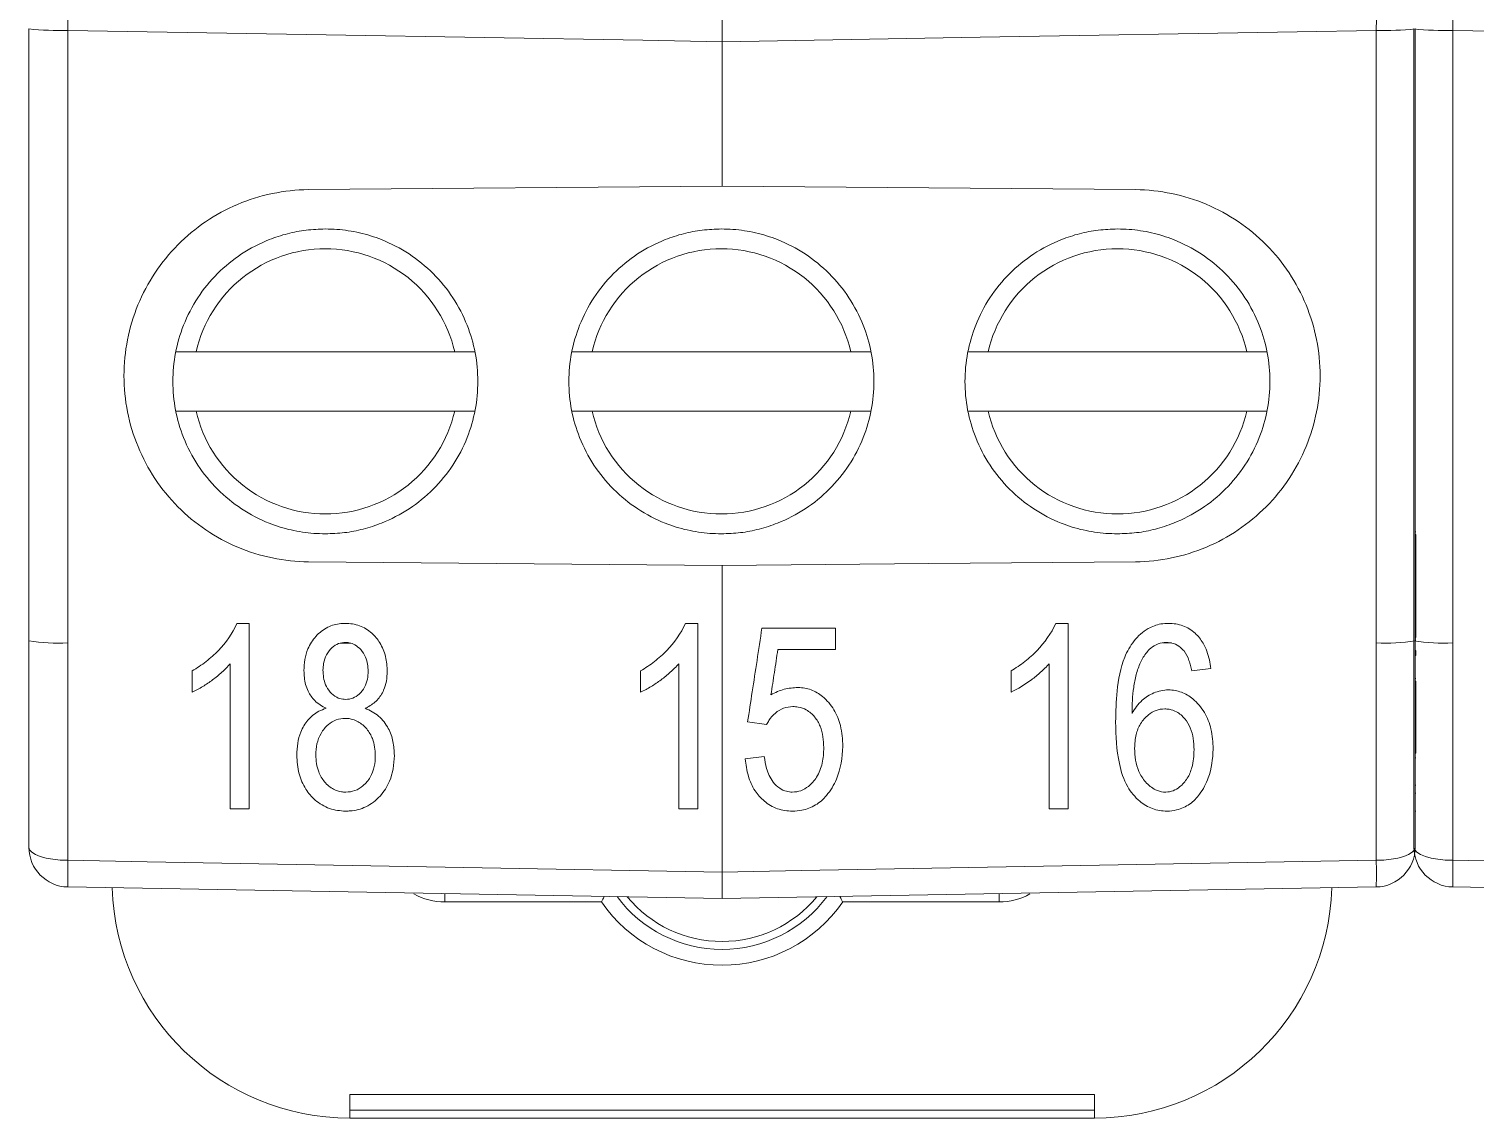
# Model space of a CAD drawing. Header units: millimetres. Extents: x -72 to 2978, y -1067 to 2817.
# Drawn here: x 2138.45 to 2156.71, y -27.63 to -13.88 of the extents above; entities that cross this region are included whole.
import ezdxf

# ---------------------------------------------------------------- set-up
doc = ezdxf.new("R2010")
doc.units = ezdxf.units.MM

msp = doc.modelspace()

# ---------------------------------------------------------------- linework, layer by layer
at = {"color": 7, "linetype": 'Continuous', "lineweight": 15}
for p, q in [((2138.453, -21.607), (2138.453, -13.878)), ((2138.944, -13.896), (2138.944, -21.631)), ((2147.203, -14.04), (2147.203, -15.862)), ((2155.462, -21.631), (2155.462, -13.896)), ((2155.938, -21.607), (2155.938, -13.878)), ((2155.953, -13.878), (2155.953, -21.607)), ((2156.429, -13.896), (2156.429, -21.631)), ((2147.203, -15.862), (2141.982, -15.908)), ((2147.203, -15.862), (2152.423, -15.908)), ((2140.563, -17.954), (2143.828, -17.954)), ((2145.563, -17.954), (2148.828, -17.954)), ((2150.563, -17.954), (2153.828, -17.954)), ((2143.828, -18.704), (2140.563, -18.704)), ((2148.828, -18.704), (2145.563, -18.704)), ((2153.828, -18.704), (2150.563, -18.704)), ((2155.963, -20.231), (2155.953, -20.231)), ((2155.963, -20.264), (2155.953, -20.264)), ((2155.963, -21.564), (2155.963, -20.264)), ((2147.203, -20.653), (2141.982, -20.608)), ((2147.203, -20.653), (2147.203, -21.638)), ((2141.079, -21.385), (2141.235, -21.385)), ((2146.74, -21.385), (2146.896, -21.385)), ((2148.637, -21.445), (2148.637, -21.715)), ((2151.415, -21.385), (2151.571, -21.385)), ((2138.453, -24.214), (2138.453, -21.607)), ((2138.944, -21.631), (2138.944, -24.377)), ((2147.203, -21.638), (2147.203, -24.526)), ((2155.462, -24.377), (2155.462, -21.631)), ((2155.938, -24.214), (2155.938, -21.607)), ((2155.963, -21.564), (2155.953, -21.564)), ((2155.963, -21.58), (2155.953, -21.58)), ((2155.963, -21.598), (2155.953, -21.598)), ((2155.953, -21.607), (2155.953, -24.214)), ((2156.429, -21.631), (2156.429, -24.377)), ((2155.963, -21.727), (2155.953, -21.727)), ((2155.963, -21.791), (2155.953, -21.791)), ((2155.963, -21.791), (2155.963, -21.727)), ((2153.372, -21.955), (2153.132, -21.985)), ((2155.963, -22.081), (2155.953, -22.081)), ((2155.963, -22.114), (2155.953, -22.114)), ((2155.963, -23.024), (2155.963, -22.114)), ((2147.766, -22.663), (2147.526, -22.629)), ((2147.496, -23.096), (2147.736, -23.066)), ((2155.963, -23.024), (2155.953, -23.024)), ((2155.963, -23.085), (2155.953, -23.085)), ((2155.963, -23.43), (2155.953, -23.43)), ((2155.963, -23.528), (2155.953, -23.528)), ((2141.235, -23.726), (2140.995, -23.726)), ((2146.896, -23.726), (2146.656, -23.726)), ((2151.571, -23.726), (2151.331, -23.726)), ((2155.963, -23.755), (2155.953, -23.755)), ((2147.203, -24.858), (2138.944, -24.714)), ((2155.462, -24.714), (2147.203, -24.858)), ((2164.688, -24.858), (2156.429, -24.714)), ((2145.68, -24.903), (2143.703, -24.903)), ((2150.703, -24.903), (2148.726, -24.903)), ((2142.503, -27.333), (2151.903, -27.333)), ((2142.503, -27.533), (2142.503, -27.333)), ((2151.903, -27.533), (2151.903, -27.333)), ((2151.903, -27.533), (2142.503, -27.533)), ((2142.503, -27.533), (2142.503, -27.633)), ((2151.903, -27.533), (2151.903, -27.633)), ((2151.903, -27.633), (2142.503, -27.633))]:
    msp.add_line(p, q, dxfattribs=at)
at = {"color": 102, "linetype": 'Continuous', "lineweight": 15}
for p, q in [((2142.384, -21.634), (2142.515, -21.634)), ((2152.877, -21.633), (2152.767, -21.633)), ((2143.703, -24.903), (2143.703, -24.797)), ((2150.703, -24.797), (2150.703, -24.903))]:
    msp.add_line(p, q, dxfattribs=at)
at = {"color": 7, "linetype": 'Continuous', "lineweight": 15, "flags": 128}
for points in [[(2147.203, -14.04), (2146.203, -14.022), (2142.204, -13.953), (2138.944, -13.896)], [(2155.462, -13.896), (2154.462, -13.913), (2150.463, -13.983), (2147.203, -14.04)], [(2164.688, -14.04), (2163.689, -14.022), (2159.69, -13.953), (2156.429, -13.896)], [(2147.203, -20.653), (2149.812, -20.631), (2152.423, -20.608)], [(2138.944, -24.377), (2138.848, -24.374), (2138.756, -24.364), (2138.671, -24.349), (2138.596, -24.328), (2138.535, -24.304), (2138.49, -24.276), (2138.462, -24.245), (2138.453, -24.214)], [(2155.462, -24.377), (2155.558, -24.374), (2155.65, -24.364), (2155.735, -24.349), (2155.81, -24.328), (2155.87, -24.304), (2155.916, -24.276), (2155.943, -24.245), (2155.953, -24.214)], [(2156.429, -24.377), (2156.333, -24.374), (2156.241, -24.364), (2156.156, -24.349), (2156.082, -24.328), (2156.021, -24.304), (2155.975, -24.276), (2155.948, -24.245), (2155.938, -24.214)], [(2138.944, -24.377), (2139.944, -24.395), (2143.943, -24.468), (2147.203, -24.526)], [(2147.203, -24.526), (2148.203, -24.508), (2152.202, -24.436), (2155.462, -24.377)], [(2156.429, -24.377), (2157.429, -24.395), (2161.428, -24.468), (2164.688, -24.526)]]:
    msp.add_lwpolyline(points, dxfattribs=at)
at = {"color": 7, "linetype": 'Continuous', "lineweight": 15}
for centre, radius, start, end in [((2138.823, -10.473), 3.425, 263.7973, 272.0285), ((2155.583, -10.473), 3.425, 267.9715, 276.2027), ((2156.308, -10.473), 3.425, 263.7973, 272.0285), ((2138.823, -19.07), 2.564, 261.6988, 272.708), ((2155.583, -19.07), 2.564, 267.292, 278.3012), ((2156.308, -19.07), 2.564, 261.6988, 272.708), ((2138.953, -24.214), 0.5, 180, 269), ((2155.453, -24.214), 0.5, 271, 0), ((2156.438, -24.214), 0.5, 180, 269), ((2144.758, -24.545), 5.816, 178.3416, 181.6584), ((2149.648, -24.545), 5.816, 358.3416, 1.6584), ((2162.243, -24.545), 5.816, 178.3416, 181.6584), ((2142.503, -24.633), 3, 181.7547, 270), ((2151.903, -24.633), 3, 270, 358.2335), ((2147.203, -23.853), 1.85, 214.5739, 325.4261), ((2147.203, -23.853), 1.65, 216.5266, 323.4734), ((2147.203, -23.853), 1.55, 219.4127, 320.5873)]:
    msp.add_arc(centre, radius, start, end, dxfattribs=at)
at = {"color": 102, "linetype": 'Continuous', "lineweight": 15}
for centre, start, end in [((2143.703, -24.103), 240.7879, 270), ((2150.703, -24.103), 270, 298.966)]:
    msp.add_arc(centre, 0.8, start, end, dxfattribs=at)
at = {"color": 7, "linetype": 'Continuous', "lineweight": 15}
for points, knots in [([(2138.944, -13.896), (2138.942, -13.767), (2138.941, -13.643), (2138.941, -13.465), (2138.942, -13.414), (2138.944, -13.414)], [0, 0, 0, 0, 0.5, 0.5, 1, 1, 1, 1]), ([(2155.462, -13.414), (2155.464, -13.414), (2155.465, -13.465), (2155.465, -13.642), (2155.464, -13.767), (2155.462, -13.896)], [0, 0, 0, 0, 0.5, 0.5, 1, 1, 1, 1]), ([(2156.429, -13.896), (2156.427, -13.767), (2156.426, -13.643), (2156.426, -13.465), (2156.427, -13.414), (2156.429, -13.414)], [0, 0, 0, 0, 0.5, 0.5, 1, 1, 1, 1]), ([(2147.203, -13.558), (2147.203, -13.558), (2147.203, -13.609), (2147.203, -13.786), (2147.203, -13.911), (2147.203, -14.04)], [0, 0, 0, 0, 0.5, 0.5, 1, 1, 1, 1]), ([(2147.203, -14.04), (2147.203, -13.911), (2147.203, -13.787), (2147.203, -13.61), (2147.203, -13.558), (2147.203, -13.558)], [0, 0, 0, 0, 0.5, 0.5, 1, 1, 1, 1]), ([(2141.982, -20.608), (2141.678, -20.605), (2141.37, -20.542), (2140.949, -20.364), (2140.814, -20.291), (2140.559, -20.119), (2140.442, -20.021), (2140.227, -19.805), (2140.129, -19.684), (2139.96, -19.43), (2139.889, -19.295), (2139.772, -19.012), (2139.727, -18.863), (2139.668, -18.565), (2139.653, -18.413), (2139.653, -18.105), (2139.668, -17.953), (2139.727, -17.654), (2139.771, -17.506), (2139.888, -17.223), (2139.959, -17.088), (2140.127, -16.834), (2140.226, -16.713), (2140.44, -16.496), (2140.557, -16.399), (2140.811, -16.227), (2140.947, -16.153), (2141.367, -15.975), (2141.674, -15.911), (2141.982, -15.908)], [0, 0, 0, 0, 0.125, 0.125, 0.1875, 0.1875, 0.25, 0.25, 0.3125, 0.3125, 0.375, 0.375, 0.4375, 0.4375, 0.5, 0.5, 0.5625, 0.5625, 0.625, 0.625, 0.6875, 0.6875, 0.75, 0.75, 0.8125, 0.8125, 0.875, 0.875, 1, 1, 1, 1]), ([(2152.423, -20.608), (2152.578, -20.607), (2152.73, -20.59), (2153.028, -20.528), (2153.176, -20.482), (2153.459, -20.363), (2153.592, -20.29), (2153.846, -20.119), (2153.965, -20.02), (2154.18, -19.803), (2154.276, -19.685), (2154.446, -19.429), (2154.518, -19.293), (2154.692, -18.87), (2154.753, -18.563), (2154.753, -18.106), (2154.738, -17.951), (2154.678, -17.651), (2154.634, -17.505), (2154.518, -17.223), (2154.445, -17.086), (2154.277, -16.832), (2154.181, -16.713), (2153.856, -16.385), (2153.6, -16.212), (2153.175, -16.033), (2153.03, -15.988), (2152.731, -15.926), (2152.576, -15.909), (2152.423, -15.908)], [0, 0, 0, 0, 0.0625, 0.0625, 0.125, 0.125, 0.1875, 0.1875, 0.25, 0.25, 0.3125, 0.3125, 0.375, 0.375, 0.5, 0.5, 0.5625, 0.5625, 0.625, 0.625, 0.6875, 0.6875, 0.75, 0.75, 0.875, 0.875, 0.9375, 0.9375, 1, 1, 1, 1]), ([(2142.195, -20.254), (2142.146, -20.253), (2142.05, -20.251), (2141.905, -20.234), (2141.763, -20.208), (2141.623, -20.17), (2141.408, -20.094), (2141.13, -19.95), (2140.825, -19.7), (2140.574, -19.394), (2140.398, -19.052), (2140.292, -18.693), (2140.259, -18.33), (2140.292, -17.967), (2140.398, -17.607), (2140.574, -17.265), (2140.825, -16.959), (2141.13, -16.709), (2141.437, -16.55), (2141.715, -16.46), (2141.953, -16.413), (2142.114, -16.407), (2142.195, -16.404)], [0, 0, 0, 0, 0.024176, 0.048139, 0.072026, 0.095974, 0.120121, 0.185059, 0.250086, 0.315023, 0.38005, 0.439993, 0.500024, 0.559968, 0.619999, 0.684937, 0.749963, 0.814901, 0.879927, 0.92, 0.95981, 1, 1, 1, 1]), ([(2142.195, -16.404), (2142.244, -16.406), (2142.341, -16.408), (2142.485, -16.424), (2142.627, -16.451), (2142.767, -16.489), (2142.982, -16.565), (2143.26, -16.709), (2143.565, -16.959), (2143.816, -17.265), (2143.992, -17.607), (2144.098, -17.966), (2144.131, -18.329), (2144.098, -18.692), (2143.993, -19.052), (2143.816, -19.394), (2143.566, -19.7), (2143.26, -19.95), (2142.953, -20.108), (2142.675, -20.199), (2142.437, -20.246), (2142.276, -20.252), (2142.195, -20.254)], [0, 0, 0, 0, 0.024176, 0.048139, 0.072026, 0.095974, 0.120121, 0.185059, 0.250086, 0.315023, 0.38005, 0.439993, 0.500024, 0.559968, 0.619999, 0.684937, 0.749963, 0.814901, 0.879927, 0.92, 0.95981, 1, 1, 1, 1]), ([(2147.195, -20.254), (2147.146, -20.253), (2147.05, -20.251), (2146.905, -20.234), (2146.763, -20.208), (2146.623, -20.17), (2146.408, -20.094), (2146.13, -19.95), (2145.825, -19.7), (2145.574, -19.394), (2145.398, -19.052), (2145.292, -18.693), (2145.259, -18.33), (2145.292, -17.967), (2145.398, -17.607), (2145.574, -17.265), (2145.825, -16.959), (2146.13, -16.709), (2146.437, -16.55), (2146.715, -16.46), (2146.953, -16.413), (2147.114, -16.407), (2147.195, -16.404)], [0, 0, 0, 0, 0.024176, 0.048139, 0.072026, 0.095974, 0.120121, 0.185059, 0.250086, 0.315023, 0.38005, 0.439993, 0.500024, 0.559968, 0.619999, 0.684937, 0.749963, 0.814901, 0.879927, 0.92, 0.95981, 1, 1, 1, 1]), ([(2147.195, -16.404), (2147.244, -16.406), (2147.341, -16.408), (2147.485, -16.424), (2147.627, -16.451), (2147.767, -16.489), (2147.982, -16.565), (2148.26, -16.709), (2148.565, -16.959), (2148.816, -17.265), (2148.992, -17.607), (2149.098, -17.966), (2149.131, -18.329), (2149.098, -18.692), (2148.993, -19.052), (2148.816, -19.394), (2148.566, -19.7), (2148.26, -19.95), (2147.953, -20.108), (2147.675, -20.199), (2147.437, -20.246), (2147.276, -20.252), (2147.195, -20.254)], [0, 0, 0, 0, 0.024176, 0.048139, 0.072026, 0.095974, 0.120121, 0.185059, 0.250086, 0.315023, 0.38005, 0.439993, 0.500024, 0.559968, 0.619999, 0.684937, 0.749963, 0.814901, 0.879927, 0.92, 0.95981, 1, 1, 1, 1]), ([(2152.195, -20.254), (2152.146, -20.253), (2152.05, -20.251), (2151.905, -20.234), (2151.763, -20.208), (2151.623, -20.17), (2151.408, -20.094), (2151.13, -19.95), (2150.825, -19.7), (2150.574, -19.394), (2150.398, -19.052), (2150.292, -18.693), (2150.259, -18.33), (2150.292, -17.967), (2150.398, -17.607), (2150.574, -17.265), (2150.825, -16.959), (2151.13, -16.709), (2151.437, -16.55), (2151.715, -16.46), (2151.953, -16.413), (2152.114, -16.407), (2152.195, -16.404)], [0, 0, 0, 0, 0.024176, 0.048139, 0.072026, 0.095974, 0.120121, 0.185059, 0.250086, 0.315023, 0.38005, 0.439993, 0.500024, 0.559968, 0.619999, 0.684937, 0.749963, 0.814901, 0.879927, 0.92, 0.95981, 1, 1, 1, 1]), ([(2152.195, -16.404), (2152.244, -16.406), (2152.341, -16.408), (2152.485, -16.424), (2152.627, -16.451), (2152.767, -16.489), (2152.982, -16.565), (2153.26, -16.709), (2153.565, -16.959), (2153.816, -17.265), (2153.992, -17.607), (2154.098, -17.966), (2154.131, -18.329), (2154.098, -18.692), (2153.993, -19.052), (2153.816, -19.394), (2153.566, -19.7), (2153.26, -19.95), (2152.953, -20.108), (2152.675, -20.199), (2152.437, -20.246), (2152.276, -20.252), (2152.195, -20.254)], [0, 0, 0, 0, 0.024176, 0.048139, 0.072026, 0.095974, 0.120121, 0.185059, 0.250086, 0.315023, 0.38005, 0.439993, 0.500024, 0.559968, 0.619999, 0.684937, 0.749963, 0.814901, 0.879927, 0.92, 0.95981, 1, 1, 1, 1]), ([(2142.195, -16.654), (2141.816, -16.654), (2141.448, -16.783), (2140.855, -17.255), (2140.648, -17.585), (2140.563, -17.954)], [0, 0, 0, 0, 0.5, 0.5, 1, 1, 1, 1]), ([(2143.828, -17.954), (2143.743, -17.585), (2143.535, -17.255), (2142.942, -16.783), (2142.574, -16.654), (2142.195, -16.654)], [0, 0, 0, 0, 0.5, 0.5, 1, 1, 1, 1]), ([(2147.195, -16.654), (2146.816, -16.654), (2146.448, -16.783), (2145.855, -17.255), (2145.648, -17.585), (2145.563, -17.954)], [0, 0, 0, 0, 0.5, 0.5, 1, 1, 1, 1]), ([(2148.828, -17.954), (2148.743, -17.585), (2148.535, -17.255), (2147.942, -16.783), (2147.574, -16.654), (2147.195, -16.654)], [0, 0, 0, 0, 0.5, 0.5, 1, 1, 1, 1]), ([(2152.195, -16.654), (2151.816, -16.654), (2151.448, -16.783), (2150.855, -17.255), (2150.648, -17.585), (2150.563, -17.954)], [0, 0, 0, 0, 0.5, 0.5, 1, 1, 1, 1]), ([(2153.828, -17.954), (2153.743, -17.585), (2153.535, -17.255), (2152.942, -16.783), (2152.574, -16.654), (2152.195, -16.654)], [0, 0, 0, 0, 0.5, 0.5, 1, 1, 1, 1]), ([(2140.563, -18.704), (2140.648, -19.074), (2140.855, -19.404), (2141.448, -19.876), (2141.816, -20.004), (2142.195, -20.004)], [0, 0, 0, 0, 0.5, 0.5, 1, 1, 1, 1]), ([(2142.195, -20.004), (2142.574, -20.004), (2142.942, -19.876), (2143.535, -19.404), (2143.743, -19.074), (2143.828, -18.704)], [0, 0, 0, 0, 0.5, 0.5, 1, 1, 1, 1]), ([(2145.563, -18.704), (2145.648, -19.074), (2145.855, -19.404), (2146.448, -19.876), (2146.816, -20.004), (2147.195, -20.004)], [0, 0, 0, 0, 0.5, 0.5, 1, 1, 1, 1]), ([(2147.195, -20.004), (2147.574, -20.004), (2147.942, -19.876), (2148.535, -19.404), (2148.743, -19.074), (2148.828, -18.704)], [0, 0, 0, 0, 0.5, 0.5, 1, 1, 1, 1]), ([(2150.563, -18.704), (2150.648, -19.074), (2150.855, -19.404), (2151.448, -19.876), (2151.816, -20.004), (2152.195, -20.004)], [0, 0, 0, 0, 0.5, 0.5, 1, 1, 1, 1]), ([(2152.195, -20.004), (2152.574, -20.004), (2152.942, -19.876), (2153.535, -19.404), (2153.743, -19.074), (2153.828, -18.704)], [0, 0, 0, 0, 0.5, 0.5, 1, 1, 1, 1]), ([(2141.079, -21.385), (2141.024, -21.512), (2140.94, -21.628), (2140.845, -21.728), (2140.796, -21.779), (2140.744, -21.825), (2140.689, -21.868), (2140.633, -21.911), (2140.574, -21.949), (2140.514, -21.985)], [0, 0, 0, 0, 0.500335, 0.500335, 0.500335, 0.750302, 0.750302, 0.750302, 1, 1, 1, 1]), ([(2141.235, -23.726), (2141.235, -23.634), (2141.235, -23.447), (2141.235, -23.161), (2141.235, -22.866), (2141.235, -22.478), (2141.235, -21.984), (2141.235, -21.59), (2141.235, -21.385)], [0, 0, 0, 0, 0.12047, 0.243906, 0.37041, 0.500076, 0.740119, 1, 1, 1, 1]), ([(2142.448, -21.385), (2142.428, -21.386), (2142.409, -21.386), (2142.389, -21.388), (2142.333, -21.393), (2142.278, -21.409), (2142.227, -21.434), (2142.17, -21.461), (2142.119, -21.502), (2142.076, -21.549), (2142.034, -21.595), (2142, -21.65), (2141.975, -21.708), (2141.939, -21.794), (2141.927, -21.89), (2141.925, -21.982)], [0, 0, 0, 0, 0.065755, 0.065755, 0.065755, 0.254168, 0.254168, 0.254168, 0.468613, 0.468613, 0.468613, 0.681703, 0.681703, 0.681703, 1, 1, 1, 1]), ([(2142.976, -21.992), (2142.975, -21.929), (2142.97, -21.866), (2142.955, -21.805), (2142.94, -21.743), (2142.915, -21.684), (2142.882, -21.63), (2142.854, -21.586), (2142.82, -21.545), (2142.781, -21.51), (2142.736, -21.469), (2142.683, -21.435), (2142.626, -21.415), (2142.569, -21.394), (2142.508, -21.387), (2142.448, -21.385)], [0, 0, 0, 0, 0.210197, 0.210197, 0.210197, 0.421737, 0.421737, 0.421737, 0.596064, 0.596064, 0.596064, 0.799645, 0.799645, 0.799645, 1, 1, 1, 1]), ([(2146.74, -21.385), (2146.685, -21.512), (2146.601, -21.628), (2146.505, -21.728), (2146.457, -21.779), (2146.405, -21.825), (2146.349, -21.868), (2146.294, -21.911), (2146.235, -21.949), (2146.175, -21.985)], [0, 0, 0, 0, 0.500723, 0.500723, 0.500723, 0.750495, 0.750495, 0.750495, 1, 1, 1, 1]), ([(2146.896, -23.726), (2146.896, -23.633), (2146.896, -23.445), (2146.896, -23.157), (2146.896, -22.863), (2146.896, -22.475), (2146.896, -21.982), (2146.896, -21.587), (2146.896, -21.385)], [0, 0, 0, 0, 0.121699, 0.245558, 0.371651, 0.500046, 0.743449, 1, 1, 1, 1]), ([(2147.706, -21.445), (2147.686, -21.582), (2147.645, -21.85), (2147.585, -22.245), (2147.545, -22.503), (2147.526, -22.629)], [0, 0, 0, 0, 0.345187, 0.678452, 1, 1, 1, 1]), ([(2148.637, -21.445), (2148.478, -21.445), (2148.168, -21.445), (2147.858, -21.445), (2147.706, -21.445)], [0, 0, 0, 0, 0.512391, 1, 1, 1, 1]), ([(2151.415, -21.385), (2151.36, -21.511), (2151.277, -21.627), (2151.181, -21.727), (2151.133, -21.778), (2151.08, -21.825), (2151.025, -21.868), (2150.97, -21.911), (2150.911, -21.949), (2150.851, -21.985)], [0, 0, 0, 0, 0.499499, 0.499499, 0.499499, 0.749886, 0.749886, 0.749886, 1, 1, 1, 1]), ([(2151.571, -23.726), (2151.571, -23.634), (2151.571, -23.446), (2151.571, -23.159), (2151.571, -22.865), (2151.571, -22.477), (2151.571, -21.983), (2151.571, -21.589), (2151.571, -21.385)], [0, 0, 0, 0, 0.121062, 0.244704, 0.37101, 0.50006, 0.741832, 1, 1, 1, 1]), ([(2152.841, -21.385), (2152.808, -21.386), (2152.775, -21.388), (2152.742, -21.393), (2152.687, -21.403), (2152.633, -21.423), (2152.584, -21.45), (2152.514, -21.489), (2152.455, -21.545), (2152.405, -21.607), (2152.356, -21.669), (2152.316, -21.739), (2152.287, -21.812), (2152.233, -21.948), (2152.206, -22.094), (2152.191, -22.239), (2152.177, -22.369), (2152.173, -22.5), (2152.172, -22.63)], [0, 0, 0, 0, 0.061961, 0.061961, 0.061961, 0.167905, 0.167905, 0.167905, 0.319669, 0.319669, 0.319669, 0.470138, 0.470138, 0.470138, 0.749646, 0.749646, 0.749646, 1, 1, 1, 1]), ([(2153.372, -21.955), (2153.368, -21.919), (2153.363, -21.883), (2153.355, -21.847), (2153.339, -21.773), (2153.313, -21.699), (2153.275, -21.634), (2153.248, -21.588), (2153.215, -21.546), (2153.175, -21.51), (2153.13, -21.469), (2153.077, -21.436), (2153.019, -21.415), (2152.963, -21.394), (2152.901, -21.387), (2152.841, -21.385)], [0, 0, 0, 0, 0.126815, 0.126815, 0.126815, 0.392507, 0.392507, 0.392507, 0.576716, 0.576716, 0.576716, 0.789851, 0.789851, 0.789851, 1, 1, 1, 1]), ([(2142.165, -21.976), (2142.166, -21.947), (2142.168, -21.918), (2142.173, -21.89), (2142.18, -21.853), (2142.192, -21.816), (2142.21, -21.783), (2142.228, -21.748), (2142.253, -21.717), (2142.282, -21.69), (2142.305, -21.67), (2142.331, -21.653), (2142.36, -21.641), (2142.388, -21.63), (2142.419, -21.627), (2142.449, -21.625)], [0, 0, 0, 0, 0.17141, 0.17141, 0.17141, 0.399207, 0.399207, 0.399207, 0.634505, 0.634505, 0.634505, 0.81784, 0.81784, 0.81784, 1, 1, 1, 1]), ([(2142.449, -21.625), (2142.464, -21.626), (2142.48, -21.627), (2142.495, -21.63), (2142.52, -21.634), (2142.545, -21.643), (2142.568, -21.656), (2142.595, -21.672), (2142.62, -21.694), (2142.642, -21.717), (2142.667, -21.746), (2142.688, -21.779), (2142.703, -21.814), (2142.727, -21.869), (2142.734, -21.931), (2142.736, -21.991)], [0, 0, 0, 0, 0.087293, 0.087293, 0.087293, 0.237061, 0.237061, 0.237061, 0.423087, 0.423087, 0.423087, 0.645352, 0.645352, 0.645352, 1, 1, 1, 1]), ([(2147.821, -22.286), (2147.835, -22.192), (2147.864, -22.002), (2147.893, -21.812), (2147.908, -21.715)], [0, 0, 0, 0, 0.493551, 1, 1, 1, 1]), ([(2147.908, -21.715), (2148.026, -21.715), (2148.269, -21.715), (2148.512, -21.715), (2148.637, -21.715)], [0, 0, 0, 0, 0.4875, 1, 1, 1, 1]), ([(2152.486, -21.878), (2152.497, -21.856), (2152.509, -21.834), (2152.521, -21.814), (2152.547, -21.771), (2152.578, -21.732), (2152.615, -21.699), (2152.642, -21.676), (2152.674, -21.657), (2152.707, -21.644), (2152.74, -21.631), (2152.776, -21.626), (2152.811, -21.625)], [0, 0, 0, 0, 0.167214, 0.167214, 0.167214, 0.508977, 0.508977, 0.508977, 0.755073, 0.755073, 0.755073, 1, 1, 1, 1]), ([(2152.811, -21.625), (2152.843, -21.626), (2152.874, -21.63), (2152.904, -21.64), (2152.935, -21.651), (2152.964, -21.668), (2152.989, -21.689), (2153.005, -21.703), (2153.02, -21.718), (2153.035, -21.734)], [0, 0, 0, 0, 0.366478, 0.366478, 0.366478, 0.749796, 0.749796, 0.749796, 1, 1, 1, 1]), ([(2140.514, -22.255), (2140.56, -22.234), (2140.605, -22.21), (2140.648, -22.183), (2140.691, -22.157), (2140.732, -22.128), (2140.772, -22.098), (2140.812, -22.068), (2140.852, -22.037), (2140.889, -22.003), (2140.927, -21.969), (2140.962, -21.933), (2140.995, -21.895)], [0, 0, 0, 0, 0.251365, 0.251365, 0.251365, 0.500161, 0.500161, 0.500161, 0.749907, 0.749907, 0.749907, 1, 1, 1, 1]), ([(2140.995, -21.895), (2140.995, -22.004), (2140.995, -22.22), (2140.995, -22.538), (2140.995, -22.848), (2140.995, -23.149), (2140.995, -23.441), (2140.995, -23.632), (2140.995, -23.726)], [0, 0, 0, 0, 0.176706, 0.34924, 0.517713, 0.682244, 0.84296, 1, 1, 1, 1]), ([(2146.175, -22.255), (2146.221, -22.234), (2146.266, -22.21), (2146.309, -22.183), (2146.352, -22.157), (2146.393, -22.128), (2146.433, -22.098), (2146.474, -22.068), (2146.513, -22.037), (2146.55, -22.003), (2146.588, -21.969), (2146.623, -21.933), (2146.656, -21.895)], [0, 0, 0, 0, 0.251528, 0.251528, 0.251528, 0.500487, 0.500487, 0.500487, 0.750071, 0.750071, 0.750071, 1, 1, 1, 1]), ([(2146.656, -21.895), (2146.656, -22.001), (2146.656, -22.209), (2146.656, -22.516), (2146.656, -22.873), (2146.656, -23.277), (2146.656, -23.578), (2146.656, -23.726)], [0, 0, 0, 0, 0.170808, 0.337447, 0.499991, 0.753266, 1, 1, 1, 1]), ([(2150.851, -22.255), (2150.941, -22.212), (2151.027, -22.158), (2151.108, -22.099), (2151.148, -22.069), (2151.188, -22.037), (2151.225, -22.003), (2151.263, -21.97), (2151.298, -21.933), (2151.331, -21.895)], [0, 0, 0, 0, 0.499569, 0.499569, 0.499569, 0.74961, 0.74961, 0.74961, 1, 1, 1, 1]), ([(2151.331, -21.895), (2151.331, -22.001), (2151.331, -22.209), (2151.331, -22.516), (2151.331, -22.873), (2151.331, -23.277), (2151.331, -23.578), (2151.331, -23.726)], [0, 0, 0, 0, 0.170998, 0.337633, 0.499989, 0.753379, 1, 1, 1, 1]), ([(2152.379, -22.522), (2152.38, -22.467), (2152.381, -22.412), (2152.384, -22.357), (2152.387, -22.303), (2152.392, -22.248), (2152.4, -22.194), (2152.408, -22.14), (2152.417, -22.086), (2152.431, -22.033), (2152.445, -21.98), (2152.464, -21.928), (2152.486, -21.878)], [0, 0, 0, 0, 0.251225, 0.251225, 0.251225, 0.501106, 0.501106, 0.501106, 0.750212, 0.750212, 0.750212, 1, 1, 1, 1]), ([(2153.035, -21.734), (2153.062, -21.77), (2153.083, -21.811), (2153.098, -21.853), (2153.106, -21.875), (2153.112, -21.897), (2153.118, -21.919), (2153.123, -21.941), (2153.128, -21.963), (2153.132, -21.985)], [0, 0, 0, 0, 0.500381, 0.500381, 0.500381, 0.750413, 0.750413, 0.750413, 1, 1, 1, 1]), ([(2140.514, -21.985), (2140.514, -22.031), (2140.514, -22.121), (2140.514, -22.211), (2140.514, -22.255)], [0, 0, 0, 0, 0.506558, 1, 1, 1, 1]), ([(2141.925, -21.982), (2141.926, -22.011), (2141.927, -22.04), (2141.93, -22.069), (2141.936, -22.128), (2141.951, -22.187), (2141.977, -22.241), (2141.998, -22.285), (2142.027, -22.325), (2142.061, -22.359), (2142.102, -22.401), (2142.154, -22.432), (2142.206, -22.458)], [0, 0, 0, 0, 0.14643, 0.14643, 0.14643, 0.452509, 0.452509, 0.452509, 0.699952, 0.699952, 0.699952, 1, 1, 1, 1]), ([(2142.452, -22.345), (2142.44, -22.345), (2142.427, -22.344), (2142.415, -22.343), (2142.389, -22.34), (2142.362, -22.332), (2142.338, -22.319), (2142.306, -22.303), (2142.277, -22.279), (2142.254, -22.252), (2142.23, -22.225), (2142.211, -22.193), (2142.198, -22.16), (2142.174, -22.102), (2142.167, -22.038), (2142.165, -21.976)], [0, 0, 0, 0, 0.069061, 0.069061, 0.069061, 0.223285, 0.223285, 0.223285, 0.430526, 0.430526, 0.430526, 0.636363, 0.636363, 0.636363, 1, 1, 1, 1]), ([(2142.736, -21.991), (2142.735, -22.024), (2142.733, -22.057), (2142.727, -22.088), (2142.72, -22.125), (2142.707, -22.16), (2142.69, -22.192), (2142.672, -22.224), (2142.649, -22.254), (2142.622, -22.279), (2142.599, -22.3), (2142.572, -22.317), (2142.543, -22.329), (2142.515, -22.34), (2142.483, -22.344), (2142.452, -22.345)], [0, 0, 0, 0, 0.192679, 0.192679, 0.192679, 0.412146, 0.412146, 0.412146, 0.630474, 0.630474, 0.630474, 0.815594, 0.815594, 0.815594, 1, 1, 1, 1]), ([(2142.698, -22.458), (2142.708, -22.453), (2142.719, -22.448), (2142.729, -22.442), (2142.773, -22.419), (2142.814, -22.389), (2142.848, -22.353), (2142.883, -22.317), (2142.911, -22.274), (2142.931, -22.229), (2142.964, -22.156), (2142.974, -22.072), (2142.976, -21.992)], [0, 0, 0, 0, 0.059796, 0.059796, 0.059796, 0.317434, 0.317434, 0.317434, 0.575857, 0.575857, 0.575857, 1, 1, 1, 1]), ([(2146.175, -21.985), (2146.175, -22.031), (2146.175, -22.121), (2146.175, -22.211), (2146.175, -22.255)], [0, 0, 0, 0, 0.503066, 1, 1, 1, 1]), ([(2150.851, -21.985), (2150.851, -22.031), (2150.851, -22.121), (2150.851, -22.211), (2150.851, -22.255)], [0, 0, 0, 0, 0.503841, 1, 1, 1, 1]), ([(2148.163, -22.195), (2148.104, -22.197), (2148.044, -22.203), (2147.987, -22.218), (2147.958, -22.226), (2147.929, -22.235), (2147.902, -22.247), (2147.874, -22.259), (2147.847, -22.272), (2147.821, -22.286)], [0, 0, 0, 0, 0.498937, 0.498937, 0.498937, 0.749923, 0.749923, 0.749923, 1, 1, 1, 1]), ([(2148.727, -22.939), (2148.725, -22.851), (2148.719, -22.762), (2148.697, -22.677), (2148.679, -22.607), (2148.653, -22.538), (2148.615, -22.476), (2148.577, -22.413), (2148.528, -22.356), (2148.472, -22.309), (2148.429, -22.274), (2148.38, -22.244), (2148.327, -22.224), (2148.275, -22.205), (2148.219, -22.197), (2148.163, -22.195)], [0, 0, 0, 0, 0.257397, 0.257397, 0.257397, 0.467928, 0.467928, 0.467928, 0.680252, 0.680252, 0.680252, 0.840495, 0.840495, 0.840495, 1, 1, 1, 1]), ([(2152.839, -22.225), (2152.776, -22.228), (2152.711, -22.239), (2152.652, -22.264), (2152.599, -22.287), (2152.55, -22.318), (2152.507, -22.357), (2152.456, -22.404), (2152.414, -22.462), (2152.379, -22.522)], [0, 0, 0, 0, 0.335259, 0.335259, 0.335259, 0.634012, 0.634012, 0.634012, 1, 1, 1, 1]), ([(2153.402, -22.972), (2153.4, -22.887), (2153.395, -22.802), (2153.375, -22.719), (2153.357, -22.647), (2153.33, -22.575), (2153.292, -22.511), (2153.253, -22.446), (2153.203, -22.387), (2153.145, -22.339), (2153.103, -22.304), (2153.054, -22.274), (2153.002, -22.255), (2152.951, -22.235), (2152.895, -22.227), (2152.839, -22.225)], [0, 0, 0, 0, 0.246947, 0.246947, 0.246947, 0.463864, 0.463864, 0.463864, 0.681836, 0.681836, 0.681836, 0.841235, 0.841235, 0.841235, 1, 1, 1, 1]), ([(2147.766, -22.663), (2147.775, -22.646), (2147.785, -22.629), (2147.795, -22.612), (2147.817, -22.577), (2147.844, -22.545), (2147.876, -22.518), (2147.907, -22.493), (2147.942, -22.472), (2147.979, -22.457), (2148.016, -22.443), (2148.056, -22.437), (2148.096, -22.436)], [0, 0, 0, 0, 0.138969, 0.138969, 0.138969, 0.434096, 0.434096, 0.434096, 0.716688, 0.716688, 0.716688, 1, 1, 1, 1]), ([(2148.096, -22.436), (2148.119, -22.436), (2148.143, -22.438), (2148.166, -22.442), (2148.201, -22.448), (2148.235, -22.46), (2148.266, -22.478), (2148.307, -22.5), (2148.343, -22.532), (2148.372, -22.567), (2148.402, -22.602), (2148.425, -22.643), (2148.442, -22.685), (2148.475, -22.77), (2148.485, -22.862), (2148.487, -22.952)], [0, 0, 0, 0, 0.094094, 0.094094, 0.094094, 0.240032, 0.240032, 0.240032, 0.431022, 0.431022, 0.431022, 0.620735, 0.620735, 0.620735, 1, 1, 1, 1]), ([(2142.206, -22.458), (2142.174, -22.469), (2142.143, -22.481), (2142.113, -22.496), (2142.061, -22.524), (2142.014, -22.563), (2141.975, -22.607), (2141.937, -22.652), (2141.907, -22.703), (2141.885, -22.758), (2141.848, -22.849), (2141.836, -22.949), (2141.835, -23.047)], [0, 0, 0, 0, 0.131508, 0.131508, 0.131508, 0.367648, 0.367648, 0.367648, 0.601923, 0.601923, 0.601923, 1, 1, 1, 1]), ([(2142.075, -23.046), (2142.077, -23), (2142.079, -22.953), (2142.089, -22.908), (2142.1, -22.861), (2142.117, -22.815), (2142.141, -22.774), (2142.165, -22.733), (2142.197, -22.694), (2142.233, -22.663), (2142.263, -22.638), (2142.297, -22.618), (2142.333, -22.605), (2142.369, -22.592), (2142.408, -22.587), (2142.446, -22.586)], [0, 0, 0, 0, 0.212657, 0.212657, 0.212657, 0.432528, 0.432528, 0.432528, 0.652542, 0.652542, 0.652542, 0.827175, 0.827175, 0.827175, 1, 1, 1, 1]), ([(2142.446, -22.586), (2142.467, -22.586), (2142.489, -22.587), (2142.51, -22.591), (2142.544, -22.598), (2142.578, -22.61), (2142.608, -22.627), (2142.65, -22.65), (2142.687, -22.683), (2142.717, -22.719), (2142.748, -22.755), (2142.773, -22.797), (2142.789, -22.841), (2142.815, -22.909), (2142.824, -22.983), (2142.826, -23.056)], [0, 0, 0, 0, 0.094605, 0.094605, 0.094605, 0.247608, 0.247608, 0.247608, 0.459716, 0.459716, 0.459716, 0.671766, 0.671766, 0.671766, 1, 1, 1, 1]), ([(2143.066, -23.055), (2143.065, -22.996), (2143.061, -22.936), (2143.049, -22.878), (2143.037, -22.821), (2143.018, -22.763), (2142.99, -22.712), (2142.959, -22.654), (2142.917, -22.6), (2142.867, -22.558), (2142.818, -22.515), (2142.759, -22.483), (2142.698, -22.458)], [0, 0, 0, 0, 0.239042, 0.239042, 0.239042, 0.475421, 0.475421, 0.475421, 0.739036, 0.739036, 0.739036, 1, 1, 1, 1]), ([(2152.172, -22.63), (2152.173, -22.807), (2152.182, -22.984), (2152.219, -23.156), (2152.24, -23.257), (2152.272, -23.358), (2152.324, -23.448), (2152.364, -23.517), (2152.416, -23.58), (2152.477, -23.632), (2152.524, -23.672), (2152.578, -23.704), (2152.637, -23.725), (2152.695, -23.746), (2152.757, -23.754), (2152.819, -23.756)], [0, 0, 0, 0, 0.364484, 0.364484, 0.364484, 0.580768, 0.580768, 0.580768, 0.74672, 0.74672, 0.74672, 0.873903, 0.873903, 0.873903, 1, 1, 1, 1]), ([(2152.412, -22.963), (2152.413, -22.905), (2152.417, -22.846), (2152.431, -22.789), (2152.443, -22.742), (2152.461, -22.695), (2152.487, -22.653), (2152.513, -22.61), (2152.548, -22.571), (2152.587, -22.539), (2152.615, -22.516), (2152.648, -22.497), (2152.682, -22.484), (2152.717, -22.472), (2152.754, -22.466), (2152.791, -22.466)], [0, 0, 0, 0, 0.253839, 0.253839, 0.253839, 0.466786, 0.466786, 0.466786, 0.685205, 0.685205, 0.685205, 0.842614, 0.842614, 0.842614, 1, 1, 1, 1]), ([(2152.791, -22.466), (2152.81, -22.466), (2152.829, -22.467), (2152.847, -22.47), (2152.88, -22.476), (2152.913, -22.487), (2152.942, -22.503), (2152.981, -22.525), (2153.016, -22.555), (2153.045, -22.589), (2153.074, -22.624), (2153.097, -22.662), (2153.114, -22.704), (2153.15, -22.79), (2153.16, -22.887), (2153.162, -22.981)], [0, 0, 0, 0, 0.078816, 0.078816, 0.078816, 0.218418, 0.218418, 0.218418, 0.408338, 0.408338, 0.408338, 0.596729, 0.596729, 0.596729, 1, 1, 1, 1]), ([(2148.487, -22.952), (2148.486, -23.019), (2148.481, -23.086), (2148.467, -23.151), (2148.453, -23.213), (2148.43, -23.273), (2148.397, -23.327), (2148.369, -23.371), (2148.334, -23.411), (2148.293, -23.444), (2148.265, -23.466), (2148.233, -23.485), (2148.198, -23.498), (2148.164, -23.51), (2148.127, -23.515), (2148.09, -23.516)], [0, 0, 0, 0, 0.262462, 0.262462, 0.262462, 0.512519, 0.512519, 0.512519, 0.716795, 0.716795, 0.716795, 0.858692, 0.858692, 0.858692, 1, 1, 1, 1]), ([(2148.092, -23.756), (2148.132, -23.755), (2148.171, -23.753), (2148.21, -23.746), (2148.271, -23.734), (2148.331, -23.711), (2148.383, -23.679), (2148.436, -23.647), (2148.482, -23.606), (2148.521, -23.559), (2148.573, -23.497), (2148.615, -23.427), (2148.647, -23.353), (2148.703, -23.224), (2148.724, -23.08), (2148.727, -22.939)], [0, 0, 0, 0, 0.09971, 0.09971, 0.09971, 0.259375, 0.259375, 0.259375, 0.41763, 0.41763, 0.41763, 0.627535, 0.627535, 0.627535, 1, 1, 1, 1]), ([(2152.807, -23.516), (2152.797, -23.516), (2152.787, -23.516), (2152.778, -23.515), (2152.742, -23.512), (2152.707, -23.502), (2152.675, -23.487), (2152.627, -23.463), (2152.585, -23.428), (2152.55, -23.388), (2152.515, -23.348), (2152.486, -23.303), (2152.465, -23.254), (2152.426, -23.164), (2152.413, -23.062), (2152.412, -22.963)], [0, 0, 0, 0, 0.037243, 0.037243, 0.037243, 0.176331, 0.176331, 0.176331, 0.389173, 0.389173, 0.389173, 0.600094, 0.600094, 0.600094, 1, 1, 1, 1]), ([(2153.162, -22.981), (2153.16, -23.056), (2153.155, -23.133), (2153.134, -23.206), (2153.121, -23.253), (2153.102, -23.299), (2153.076, -23.341), (2153.05, -23.382), (2153.018, -23.42), (2152.98, -23.451), (2152.956, -23.47), (2152.929, -23.487), (2152.899, -23.499), (2152.87, -23.51), (2152.838, -23.515), (2152.807, -23.516)], [0, 0, 0, 0, 0.323558, 0.323558, 0.323558, 0.531111, 0.531111, 0.531111, 0.737061, 0.737061, 0.737061, 0.868278, 0.868278, 0.868278, 1, 1, 1, 1]), ([(2152.819, -23.756), (2152.861, -23.755), (2152.902, -23.752), (2152.942, -23.742), (2153.001, -23.727), (2153.057, -23.701), (2153.106, -23.667), (2153.155, -23.634), (2153.197, -23.59), (2153.232, -23.543), (2153.279, -23.48), (2153.314, -23.409), (2153.341, -23.336), (2153.383, -23.221), (2153.399, -23.095), (2153.402, -22.972)], [0, 0, 0, 0, 0.112034, 0.112034, 0.112034, 0.276076, 0.276076, 0.276076, 0.439256, 0.439256, 0.439256, 0.655588, 0.655588, 0.655588, 1, 1, 1, 1]), ([(2141.835, -23.047), (2141.837, -23.127), (2141.844, -23.209), (2141.864, -23.286), (2141.882, -23.353), (2141.911, -23.418), (2141.948, -23.477), (2141.981, -23.529), (2142.021, -23.576), (2142.068, -23.617), (2142.121, -23.662), (2142.182, -23.699), (2142.247, -23.722), (2142.312, -23.745), (2142.383, -23.754), (2142.452, -23.756)], [0, 0, 0, 0, 0.230696, 0.230696, 0.230696, 0.430868, 0.430868, 0.430868, 0.606696, 0.606696, 0.606696, 0.804666, 0.804666, 0.804666, 1, 1, 1, 1]), ([(2142.452, -23.516), (2142.434, -23.516), (2142.417, -23.515), (2142.399, -23.512), (2142.365, -23.507), (2142.331, -23.496), (2142.3, -23.48), (2142.256, -23.458), (2142.218, -23.424), (2142.186, -23.387), (2142.154, -23.35), (2142.129, -23.307), (2142.112, -23.261), (2142.086, -23.193), (2142.077, -23.119), (2142.075, -23.046)], [0, 0, 0, 0, 0.076916, 0.076916, 0.076916, 0.229453, 0.229453, 0.229453, 0.449737, 0.449737, 0.449737, 0.669177, 0.669177, 0.669177, 1, 1, 1, 1]), ([(2142.452, -23.756), (2142.471, -23.756), (2142.491, -23.755), (2142.51, -23.754), (2142.577, -23.748), (2142.645, -23.731), (2142.705, -23.702), (2142.773, -23.669), (2142.834, -23.621), (2142.885, -23.566), (2142.935, -23.511), (2142.976, -23.447), (2143.005, -23.379), (2143.048, -23.278), (2143.063, -23.165), (2143.066, -23.055)], [0, 0, 0, 0, 0.054153, 0.054153, 0.054153, 0.245981, 0.245981, 0.245981, 0.462453, 0.462453, 0.462453, 0.677731, 0.677731, 0.677731, 1, 1, 1, 1]), ([(2142.826, -23.056), (2142.825, -23.102), (2142.822, -23.149), (2142.812, -23.194), (2142.802, -23.24), (2142.786, -23.286), (2142.762, -23.328), (2142.738, -23.369), (2142.706, -23.407), (2142.669, -23.438), (2142.64, -23.463), (2142.605, -23.483), (2142.568, -23.497), (2142.531, -23.51), (2142.491, -23.515), (2142.452, -23.516)], [0, 0, 0, 0, 0.211361, 0.211361, 0.211361, 0.428763, 0.428763, 0.428763, 0.647814, 0.647814, 0.647814, 0.824442, 0.824442, 0.824442, 1, 1, 1, 1]), ([(2147.496, -23.096), (2147.503, -23.169), (2147.514, -23.242), (2147.535, -23.313), (2147.554, -23.378), (2147.582, -23.442), (2147.62, -23.499), (2147.652, -23.548), (2147.692, -23.592), (2147.737, -23.63), (2147.785, -23.671), (2147.842, -23.704), (2147.903, -23.726), (2147.963, -23.747), (2148.028, -23.755), (2148.092, -23.756)], [0, 0, 0, 0, 0.224469, 0.224469, 0.224469, 0.434073, 0.434073, 0.434073, 0.612555, 0.612555, 0.612555, 0.807173, 0.807173, 0.807173, 1, 1, 1, 1]), ([(2148.09, -23.516), (2148.065, -23.515), (2148.04, -23.513), (2148.016, -23.506), (2147.986, -23.498), (2147.957, -23.484), (2147.931, -23.467), (2147.9, -23.446), (2147.872, -23.419), (2147.849, -23.389), (2147.809, -23.339), (2147.784, -23.278), (2147.766, -23.217), (2147.752, -23.168), (2147.743, -23.117), (2147.736, -23.066)], [0, 0, 0, 0, 0.11643, 0.11643, 0.11643, 0.263301, 0.263301, 0.263301, 0.442447, 0.442447, 0.442447, 0.752374, 0.752374, 0.752374, 1, 1, 1, 1]), ([(2147.203, -24.526), (2147.203, -24.624), (2147.203, -24.708), (2147.203, -24.825), (2147.203, -24.858), (2147.203, -24.858)], [0, 0, 0, 0, 0.5, 0.5, 1, 1, 1, 1]), ([(2147.203, -24.858), (2147.203, -24.858), (2147.203, -24.826), (2147.203, -24.708), (2147.203, -24.624), (2147.203, -24.526)], [0, 0, 0, 0, 0.5, 0.5, 1, 1, 1, 1]), ([(2145.68, -24.903), (2145.68, -24.902), (2145.691, -24.881), (2145.704, -24.856), (2145.716, -24.835), (2145.717, -24.832)], [0, 0, 0, 0, 0.038209, 0.854369, 1, 1, 1, 1]), ([(2148.726, -24.903), (2148.725, -24.902), (2148.715, -24.881), (2148.701, -24.856), (2148.69, -24.835), (2148.688, -24.832)], [0, 0, 0, 0, 0.038209, 0.854369, 1, 1, 1, 1])]:
    msp.add_open_spline(points, degree=3, knots=knots, dxfattribs=at)
for points in [[(2140.307, -17.954), (2140.364, -17.954), (2140.462, -17.954), (2140.563, -17.954)], [(2143.828, -17.954), (2143.929, -17.954), (2144.027, -17.954), (2144.083, -17.954)], [(2145.307, -17.954), (2145.364, -17.954), (2145.462, -17.954), (2145.563, -17.954)], [(2148.828, -17.954), (2148.929, -17.954), (2149.027, -17.954), (2149.083, -17.954)], [(2150.307, -17.954), (2150.364, -17.954), (2150.462, -17.954), (2150.563, -17.954)], [(2153.828, -17.954), (2153.929, -17.954), (2154.027, -17.954), (2154.083, -17.954)], [(2140.563, -18.704), (2140.462, -18.704), (2140.364, -18.704), (2140.307, -18.704)], [(2144.083, -18.704), (2144.027, -18.704), (2143.929, -18.704), (2143.828, -18.704)], [(2145.563, -18.704), (2145.462, -18.704), (2145.364, -18.704), (2145.307, -18.704)], [(2149.083, -18.704), (2149.027, -18.704), (2148.929, -18.704), (2148.828, -18.704)], [(2150.563, -18.704), (2150.462, -18.704), (2150.364, -18.704), (2150.307, -18.704)], [(2154.083, -18.704), (2154.027, -18.704), (2153.929, -18.704), (2153.828, -18.704)]]:
    msp.add_open_spline(points, degree=3, dxfattribs=at)

doc.saveas('drawing.dxf')
